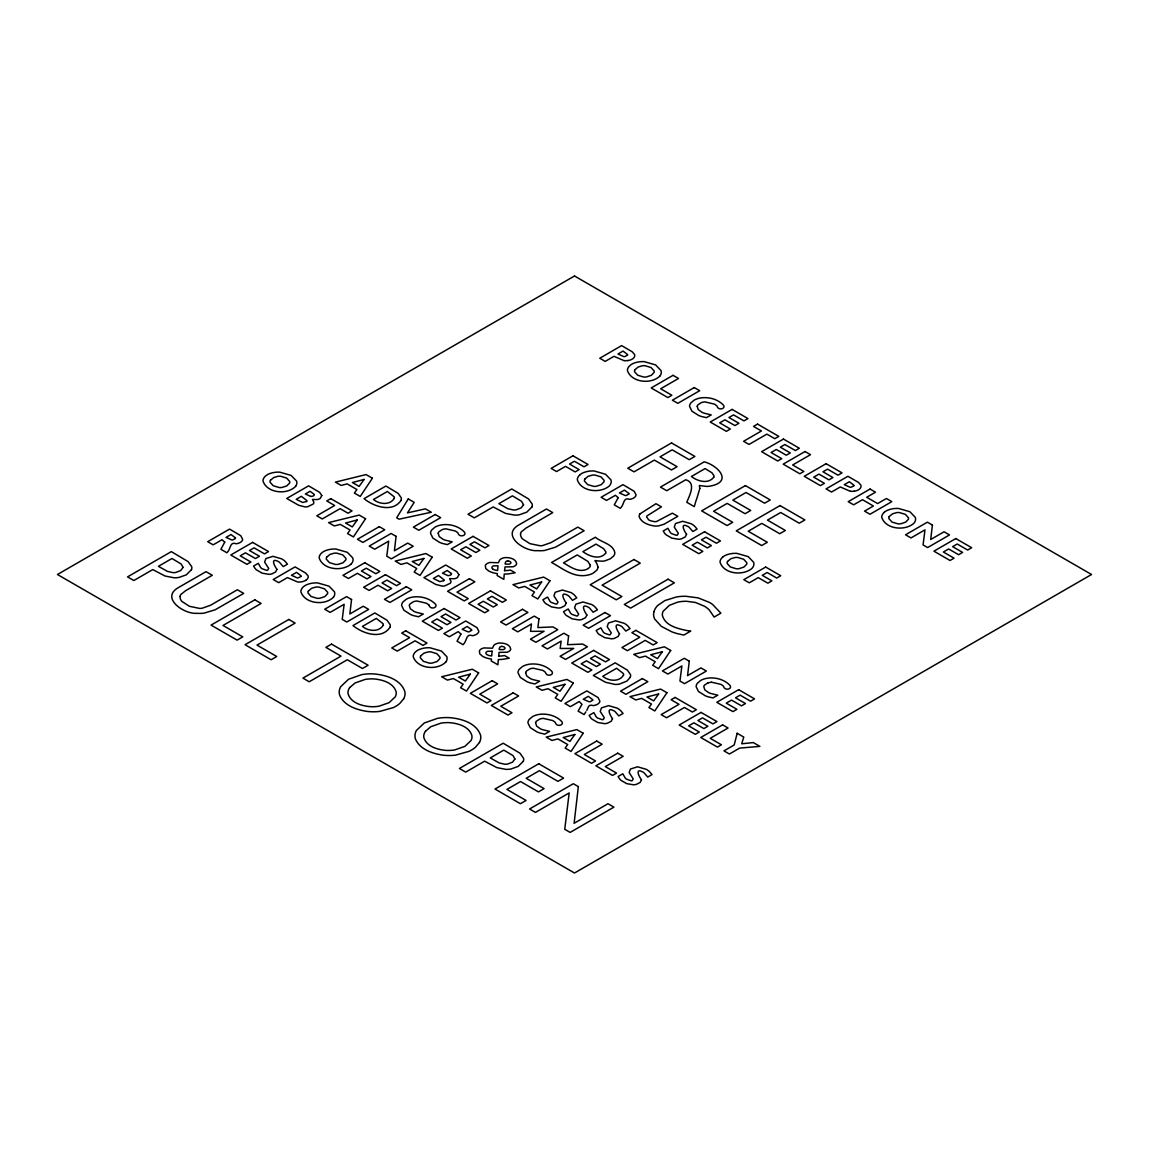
<?xml version="1.0" encoding="UTF-8"?>
<svg xmlns="http://www.w3.org/2000/svg" width="1149" height="1149" viewBox="0 0 1149 1149"><rect width="100%" height="100%" fill="white"/><g stroke="black" fill="none" stroke-linecap="round" stroke-linejoin="round"><path stroke-width="1.5" d="M498.637 656.093L499.083 652.388L506.953 652.244A6.578 3.792 0 0 0 508.835 651.454A7.095 4.093 0 0 0 509.739 650.794A6.578 3.792 0 0 0 510.716 649.185C510.17 644.058 503.147 642.679 498.838 643.11A7.21 4.165 0 0 0 496.612 643.641L494.975 644.445A8.014 4.625 0 0 0 493.754 645.494L492.461 648.194L484.016 647.935A7.224 4.179 0 0 0 482.35 648.438A7.971 4.596 0 0 0 480.785 649.3A7.325 4.223 0 0 0 479.363 651.009L479.822 653.925L482.523 656.251A17.594 10.154 0 0 0 489.46 658.75L491.399 659.052L491.269 660.977L497.905 664.811L498.321 659.497A19.59 11.318 0 0 0 502.099 659.397L509.251 658.248L504.569 655.548A21.041 12.151 0 0 1 498.637 656.108M504.555 570.636L505.014 566.931L512.871 566.787A6.664 3.849 0 0 0 514.68 566.04A7.095 4.093 0 0 0 515.657 565.337A6.578 3.792 0 0 0 516.648 563.742C516.088 558.601 509.064 557.222 504.756 557.653A7.21 4.165 0 0 0 502.53 558.184L500.892 558.989A8 4.61 0 0 0 499.671 560.037L498.379 562.737L489.934 562.479A7.239 4.179 0 0 0 488.268 562.996A7.986 4.61 0 0 0 486.716 563.843A7.325 4.223 0 0 0 485.295 565.552L485.74 568.468L488.44 570.794A17.695 10.226 0 0 0 496.009 573.408L497.316 573.595L497.187 575.52L503.822 579.355L504.239 574.04A19.504 11.26 0 0 0 508.016 573.94L515.169 572.791L510.486 570.091A21.012 12.136 0 0 1 504.555 570.651M586.794 710.369C588.877 706.362 588.173 704.366 593.358 705.558A7.138 4.122 0 0 0 595.512 705.127L596.503 704.754A8.933 5.156 0 0 0 598.011 703.92A8.474 4.898 0 0 0 599.893 701.192L598.026 697.529L586.794 690.894L564.935 703.504L570.392 706.649L579.268 701.536L581.983 704.38L578.105 711.116L584.109 714.577L585.832 711.849M707.913 682.908L704.624 685.019A8.646 4.984 0 0 0 703.791 686.585L704.811 689.903L708.531 692.574A15.985 9.235 0 0 0 710.757 693.479L717.78 695.174L712.998 697.931L708.416 696.883A21.601 12.467 0 0 1 705.227 695.748L698.448 691.425L696.15 686.729A14.88 8.589 0 0 1 697.342 683.296L700.66 680.452A15.009 8.661 0 0 1 708.746 678.039C716.057 677.379 723.87 679.533 729.256 684.646C733.967 688.567 724.775 691.741 723.497 686.269A17.637 10.183 0 0 0 720.926 684.373L711.446 682.176M627.727 360.599L629.379 360.269A9.522 5.501 0 0 0 632.122 359.163L632.668 358.833A8.977 5.185 0 0 0 634.593 354.567L632.223 351.795L621.623 345.619L599.764 358.244L605.207 361.389L613.983 356.319L624.079 360.671M854.052 491.269L854.885 491.126A9.479 5.472 0 0 0 858.447 489.833L858.978 489.488A8.977 5.185 0 0 0 860.903 485.223L858.533 482.451L847.919 476.289L826.074 488.899L831.517 492.045L840.307 486.975L850.404 491.327M507.801 560.942L509.51 561.287A3.935 2.269 0 0 1 510.185 561.646L510.831 562.349A2.456 1.422 0 0 1 510.501 563.484L509.739 563.929A3.002 1.738 0 0 1 508.792 564.202L505.23 564.073A11.016 6.363 0 0 1 505.287 562.809L506.005 561.516A2.097 1.206 0 0 1 507.772 560.942M501.883 646.399L503.592 646.743A3.95 2.284 0 0 1 504.267 647.102L504.914 647.806A2.456 1.422 0 0 1 504.583 648.941L503.822 649.386A3.002 1.724 0 0 1 502.874 649.659L499.312 649.515A10.93 6.305 0 0 1 499.37 648.266L500.088 646.973A2.111 1.221 0 0 1 501.854 646.399M310.776 496.44L305.375 494.013L310.058 491.298L314.295 494.415A3.102 1.781 0 0 1 310.962 496.382M493.223 569.373L494.171 569.775A10.212 5.889 0 0 0 497.603 570.493L498.02 565.782L493.725 565.839A3.074 1.781 0 0 0 492.835 566.198A3.777 2.183 0 0 0 493.093 569.229L493.022 569.272M428.994 605.106C430.458 610.866 439.765 606.931 434.379 603.124C428.965 598.299 421.396 596.23 414.243 596.877A15.009 8.661 0 0 0 406.157 599.29L402.825 602.133A14.88 8.589 0 0 0 401.647 605.566L403.945 610.263L410.724 614.586A21.601 12.467 0 0 0 413.913 615.72L418.495 616.769L423.263 614.011L416.24 612.316A15.957 9.221 0 0 1 414.028 611.412L410.308 608.74L409.288 605.422A8.646 4.984 0 0 1 410.121 603.857L413.41 601.746A8.488 4.898 0 0 1 416.943 601.013L426.408 603.211A17.608 10.169 0 0 1 428.979 605.106M451.413 573.581L447.191 570.478L442.509 573.179L447.909 575.606A3.232 1.867 0 0 0 450.509 575.06A3.102 1.781 0 0 0 451.442 573.581M707.698 683.037A8.646 4.984 0 0 1 711.303 682.291M854.224 491.212A8.977 5.185 0 0 1 850.504 491.269M627.914 360.527A8.977 5.185 0 0 1 624.194 360.599M618.162 497.704L614.284 504.871L620.273 508.332C624.611 504.569 622.902 496.885 629.523 499.327A7.138 4.122 0 0 0 631.691 498.881L632.682 498.522A8.962 5.171 0 0 0 633.602 498.048A8.46 4.883 0 0 0 636.058 494.946L634.205 491.298L622.973 484.663L601.114 497.273L606.557 500.418L615.433 495.291L618.162 497.704M224.744 542.127L220.881 549.308L226.87 552.755C231.193 548.992 229.498 541.308 236.12 543.75A7.124 4.122 0 0 0 238.274 543.319L239.265 542.946A8.905 5.142 0 0 0 240.787 542.113A8.46 4.883 0 0 0 242.654 539.369L240.787 535.721L229.556 529.086L207.71 541.696L213.154 544.841L222.03 539.714L224.744 542.127M460.921 634.047L457.043 641.214L463.033 644.675C467.37 640.912 465.675 633.228 472.282 635.67A7.138 4.122 0 0 0 474.451 635.225L475.442 634.866A8.905 5.142 0 0 0 476.95 634.018A8.474 4.898 0 0 0 478.831 631.289L476.964 627.641L465.733 620.991L443.873 633.616L449.331 636.761L458.207 631.634L460.921 634.047M321.792 495.564L320.269 498.364A6.219 3.591 0 0 1 316.966 499.585L312.499 499.442L313.878 502.314A7.497 4.323 0 0 1 313.088 504.124L307.645 506.723A7.813 4.51 0 0 1 304.988 506.91L298.582 505.23L286.762 498.465L308.607 485.84L319.724 492.418L321.792 495.564M458.925 574.744L457.403 577.545A6.205 3.576 0 0 1 454.099 578.751L449.618 578.608L451.011 581.48A7.483 4.323 0 0 1 450.207 583.304L444.764 585.904A7.813 4.51 0 0 1 442.106 586.076L435.701 584.41L423.895 577.631L445.74 565.021L456.857 571.584L458.925 574.744M699.842 488.411L696.768 498.695A109.442 63.181 0 0 0 695.777 501.438L694.283 506.623L686.772 502.285C689.242 495.966 696.696 482.867 685.752 479.765L666.75 490.724L660.46 487.09L704.236 461.826C717.924 465.474 732.775 481.345 711.174 485.912A14.52 8.388 0 0 1 706.592 486.415L699.353 485.539L699.842 488.411M180.106 596.489L180.178 597.983A17.192 9.924 0 0 0 181.901 601.444L189.427 606.299L199.596 608.41A10.987 6.348 0 0 0 202.052 608.252L210.396 605.322L237.398 589.767L243.689 593.401L215.078 609.832L204.062 613.135A20.337 11.749 0 0 1 196.982 613.293C184.099 614.571 159.74 597.681 178.799 587.354L206.016 571.656L212.306 575.276L185.563 590.73L180.795 594.536A10.14 5.846 0 0 0 180.249 595.685L180.106 596.489M520.554 533.84L520.626 535.333A17.249 9.953 0 0 0 522.35 538.795L529.876 543.635L540.059 545.746A10.987 6.348 0 0 0 542.5 545.588L550.845 542.673L577.846 527.104L584.137 530.737L555.527 547.168L544.525 550.486A20.337 11.734 0 0 1 537.445 550.63C524.547 551.908 500.188 535.032 519.262 524.705L546.479 508.993L552.755 512.626L526.012 528.08L521.258 531.886A10.154 5.86 0 0 0 520.698 533.035L520.554 533.84M590.313 565.222L590.284 565.796A7.942 4.582 0 0 1 589.48 567.419L588.403 568.367A10.714 6.176 0 0 1 586.378 569.473C578.249 572.762 570.091 566.744 563.513 562.852L577.243 554.924L587.886 561.401L590.313 565.222M492.102 651.239L491.686 655.964A10.197 5.889 0 0 1 488.239 655.232L487.104 654.715A3.95 2.284 0 0 1 486.013 652.546A3.418 1.982 0 0 1 486.903 651.641A3.088 1.781 0 0 1 487.794 651.296L492.102 651.239M578.349 786.605L574.112 823.287L607.993 803.726L613.896 807.144L570.134 832.407L564.748 829.291L569.172 792.939L535.477 812.4L529.574 808.997L573.337 783.719L578.349 786.605M351.551 599.505L349.856 613.954L363.213 606.241L368.657 609.387L346.811 622.011L342.23 619.354L344.14 604.302L330.151 612.388L324.693 609.243L346.553 596.618L351.551 599.505M396.089 536.353L394.394 550.802L407.751 543.089L413.195 546.235L391.349 558.845L386.768 556.202L388.692 541.15L374.689 549.222L369.246 546.077L391.091 533.466L396.089 536.353M689.271 661.178L687.562 675.626L700.933 667.914L706.376 671.059L684.517 683.669L679.949 681.027L681.874 665.975L667.856 674.061L662.413 670.915L684.273 658.291L689.271 661.178M932.399 525.05L930.704 539.499L944.061 531.786L949.505 534.931L927.645 547.556L923.064 544.913L924.988 529.847L910.985 537.933L905.541 534.788L927.401 522.163L932.399 525.05M538.967 618.837L537.876 627.569L552.999 626.937L557.739 629.681L535.894 642.291L530.436 639.146L544.095 631.275L530.508 631.347L531.47 623.979L517.811 631.864L512.368 628.718L534.228 616.108L538.967 618.837M568.626 635.957L567.534 644.704L582.658 644.072L587.398 646.801L565.552 659.425L560.109 656.28L573.753 648.395L560.166 648.467L561.129 641.113L547.484 648.984L542.026 645.839L563.886 633.228L568.626 635.957M438.2 533.237L439.22 536.554L442.939 539.226A15.971 9.221 0 0 0 445.151 540.131L452.189 541.84L447.406 544.597L442.825 543.549A21.601 12.467 0 0 1 439.636 542.414L432.857 538.077L430.559 533.38A14.865 8.589 0 0 1 431.737 529.948L435.069 527.118A15.009 8.661 0 0 1 443.155 524.705C450.465 524.045 458.264 526.199 463.665 531.298C468.375 535.233 459.169 538.393 457.905 532.935A17.652 10.197 0 0 0 455.32 531.025L445.855 528.827A8.488 4.898 0 0 0 442.322 529.574L439.033 531.671A8.632 4.984 0 0 0 438.2 533.237M525.668 672.61L526.687 675.928L530.393 678.599A15.985 9.235 0 0 0 532.619 679.504L539.657 681.213L534.874 683.971L530.292 682.908A21.616 12.481 0 0 1 527.104 681.788L520.325 677.45L518.027 672.754A14.88 8.589 0 0 1 519.204 669.321L522.536 666.477A14.994 8.661 0 0 1 530.623 664.065C537.933 663.418 545.732 665.573 551.132 670.671C555.843 674.607 546.651 677.766 545.373 672.309A17.637 10.183 0 0 0 542.802 670.398L533.323 668.215A8.488 4.898 0 0 0 529.79 668.948L526.501 671.045A8.646 4.984 0 0 0 525.668 672.61M535.592 722.778L536.626 726.096L540.332 728.768A15.985 9.235 0 0 0 542.558 729.672L549.581 731.382L544.798 734.139L540.217 733.076A21.544 12.438 0 0 1 537.043 731.956L530.249 727.619L527.951 722.922A14.88 8.589 0 0 1 529.143 719.489L532.461 716.646A15.009 8.661 0 0 1 540.547 714.233C547.858 713.586 555.671 715.741 561.057 720.84C565.768 724.775 556.576 727.935 555.297 722.477A17.709 10.226 0 0 0 552.726 720.567L543.247 718.384A8.488 4.898 0 0 0 539.714 719.116L536.425 721.213A8.632 4.984 0 0 0 535.592 722.778M697.228 406.301L698.247 409.618L701.967 412.29A15.985 9.235 0 0 0 704.193 413.195L711.217 414.89L706.448 417.647L701.852 416.599A21.544 12.438 0 0 1 698.678 415.464L691.885 411.141L689.587 406.444A14.88 8.589 0 0 1 690.764 403.012L694.097 400.168A15.023 8.675 0 0 1 702.183 397.755C709.493 397.094 717.306 399.249 722.692 404.362C727.403 408.283 718.211 411.457 716.933 405.985A17.608 10.169 0 0 0 714.362 404.089L704.883 401.891A8.488 4.898 0 0 0 701.35 402.624L698.061 404.735A8.646 4.984 0 0 0 697.228 406.301M276.938 569.358L275.573 572.015L271.839 573.897A8.072 4.653 0 0 1 269.053 574.342L262.173 573.179L256.514 569.904A17.838 10.298 0 0 1 255.121 568.496L253.556 566.069L258.281 563.34L260.679 567.592A12.926 7.469 0 0 0 262.087 568.755L266.783 570.378A2.269 1.307 0 0 0 267.645 570.206L268.708 568.453L264.629 562.134L265.907 558.558L273.031 556.331L281.764 558.888A22.635 13.07 0 0 1 285.282 561.516L287.465 564.145L283.214 566.601L279.552 562.364A13.472 7.77 0 0 0 278.245 561.473C270.46 557.394 274.108 565.581 276.938 569.358M641.472 779.826L640.108 782.469L636.374 784.365A8.072 4.653 0 0 1 633.573 784.796L626.693 783.647L621.049 780.358A17.867 10.312 0 0 1 619.656 778.95L618.09 776.523L622.801 773.794L625.214 778.045A12.898 7.454 0 0 0 626.607 779.209L631.318 780.832A2.269 1.307 0 0 0 632.165 780.659L633.243 778.921L629.164 772.602L630.442 769.026L637.566 766.8L646.298 769.342A22.635 13.07 0 0 1 649.817 771.97L652 774.598L647.734 777.069L644.086 772.817A13.472 7.77 0 0 0 642.765 771.941C634.98 767.848 638.643 776.035 641.472 779.826M686.571 534.299L685.206 536.956L681.472 538.838A8.072 4.653 0 0 1 678.686 539.283L671.806 538.12L666.147 534.845A17.838 10.298 0 0 1 664.754 533.438L663.188 531.01L667.899 528.281L670.312 532.533A12.898 7.454 0 0 0 671.705 533.696L676.416 535.319A2.269 1.307 0 0 0 677.264 535.147L678.341 533.395L674.262 527.075L675.54 523.513L682.664 521.273L691.396 523.829A22.592 13.041 0 0 1 694.915 526.457L697.098 529.086L692.847 531.542L689.185 527.305A13.472 7.77 0 0 0 687.878 526.414C680.093 522.335 683.741 530.522 686.571 534.299M566.242 603.067L564.863 605.724L561.129 607.62A8.072 4.653 0 0 1 558.342 608.051L551.463 606.902L545.818 603.613A17.795 10.269 0 0 1 544.411 602.205L542.859 599.778L547.57 597.063L549.969 601.3A12.898 7.44 0 0 0 551.376 602.464L556.087 604.101A2.255 1.307 0 0 0 556.935 603.914L558.012 602.177L553.919 595.857L555.197 592.281L562.321 590.04L571.053 592.597A22.65 13.084 0 0 1 574.572 595.225L576.769 597.853L572.504 600.309L568.856 596.072A13.501 7.784 0 0 0 567.534 595.182C559.75 591.103 563.412 599.29 566.242 603.067M586.895 615.002L585.516 617.645L581.782 619.541A8.072 4.653 0 0 1 578.995 619.972L572.116 618.823L566.457 615.548A17.795 10.269 0 0 1 565.064 614.126L563.513 611.699L568.224 608.984L570.622 613.221A12.898 7.454 0 0 0 572.03 614.399L576.726 616.022A2.255 1.307 0 0 0 577.588 615.835L578.665 614.097L574.572 607.778L575.864 604.202L582.974 601.975L591.706 604.532A22.693 13.099 0 0 1 595.239 607.146L597.423 609.774L593.157 612.245L589.509 607.993A13.443 7.756 0 0 0 588.187 607.117C580.403 603.024 584.051 611.211 586.895 615.002M619.498 633.831L618.133 636.474L614.399 638.37A8.072 4.653 0 0 1 611.613 638.801L604.733 637.652L599.074 634.377A17.795 10.269 0 0 1 597.681 632.955L596.13 630.528L600.841 627.814L603.239 632.065A12.926 7.469 0 0 0 604.647 633.228L609.343 634.851A2.269 1.307 0 0 0 610.205 634.665L611.268 632.927L607.189 626.607L608.467 623.031L615.591 620.805L624.324 623.361A22.693 13.099 0 0 1 627.842 625.975L630.04 628.604L625.774 631.074L622.112 626.823A13.443 7.756 0 0 0 620.805 625.946C613.02 621.853 616.668 630.04 619.498 633.831M612.518 718.671L611.153 721.328L607.419 723.209A8.072 4.653 0 0 1 604.633 723.655L597.753 722.491L592.108 719.217A17.809 10.284 0 0 1 590.701 717.809L589.15 715.382L593.861 712.653L596.259 716.904A12.883 7.44 0 0 0 597.667 718.068L602.363 719.691A2.255 1.307 0 0 0 603.225 719.518L604.302 717.766L600.209 711.446L601.487 707.87L608.611 705.644L617.343 708.201A22.65 13.07 0 0 1 620.862 710.829L623.045 713.457L618.794 715.913L615.132 711.662A13.501 7.784 0 0 0 613.825 710.786C606.04 706.707 609.702 714.893 612.518 718.671M597.954 567.146L597.825 567.951A14.607 8.431 0 0 1 596.676 570.292L593.286 573.078A15.224 8.79 0 0 1 583.735 575.635C571.613 576.353 561.588 567.85 551.577 562.479L595.354 537.215C601.042 542.328 612.877 543.75 614.816 552.511A14.535 8.388 0 0 1 613.667 555.972L610.363 558.773L604.977 560.841A11.49 6.635 0 0 1 602.033 561.2C590.385 560.655 596.216 558.601 597.954 567.146M653.968 611.713L653.652 613.451A30.42 17.565 0 0 0 654.614 618.923L661.321 626.349L671.677 631.763A42.57 24.574 0 0 0 677.766 633.731L683.856 635.067L690.721 631.103A48.114 27.777 0 0 1 686.255 630.428C677.163 628.46 664.725 625.487 662.327 615.074A21.343 12.323 0 0 1 663.203 611.211L669.422 605.322L677.422 602.22A22.52 13.012 0 0 1 686.37 601.272L695.404 602.449L704.552 606.284A35.547 20.524 0 0 1 709.278 609.961L714.147 617.056L720.883 613.164L712.653 604.518A39.454 22.779 0 0 0 709.464 602.435L698.104 597.868L685.694 596.259A30.635 17.68 0 0 0 676.388 596.992L664.926 600.554L657.702 605.48A32.086 18.528 0 0 0 654.557 610.033L653.968 611.713M183.064 567.391L180.695 570.565L175.74 572.475A8.201 4.74 0 0 1 172.953 572.633L167.337 571.34L158.418 566.328L171.948 558.5L181.14 563.987L183.064 567.391M514.924 758.986L512.54 762.16L507.599 764.071A8.201 4.74 0 0 1 504.799 764.229L499.183 762.936L490.278 757.923L503.808 750.11L513 755.582L514.924 758.986M523.527 504.727L521.143 507.901L516.188 509.811A8.201 4.725 0 0 1 513.402 509.984L507.786 508.691L498.867 503.664L512.411 495.851L521.603 501.337L523.527 504.727M737.184 733.277L734.182 744.983L723.956 750.871L729.4 754.017L739.626 748.114L759.877 746.376L753.313 742.584L741.679 743.791L743.776 737.098L737.184 733.277M394.208 498.393C389.999 505.546 379.141 504.325 373.497 499.485L387.342 491.485L394.179 496.813A7.842 4.524 0 0 1 394.208 498.393M383.148 625.315C378.926 632.467 368.068 631.246 362.438 626.406L376.283 618.406L383.105 623.735A7.856 4.539 0 0 1 383.148 625.315M623.476 675.195C619.254 682.348 608.396 681.127 602.765 676.273L616.611 668.287L623.433 673.616A7.842 4.524 0 0 1 623.476 675.195M584.827 479.076L584.597 479.593A8.287 4.783 0 0 0 584.511 481.129L587.642 484.562L593.573 486.357A8.287 4.783 0 0 0 596.23 486.3L601.186 484.691L603.972 481.833A8.302 4.797 0 0 0 604.072 480.296L600.97 476.864L594.995 475.068A8.287 4.783 0 0 0 592.338 475.126L588.144 476.318L584.827 479.076M727.532 561.473L727.317 561.976A8.287 4.783 0 0 0 727.216 563.513L730.347 566.96L736.279 568.755A8.287 4.783 0 0 0 738.936 568.698L743.906 567.089L746.678 564.231A8.302 4.797 0 0 0 746.778 562.694L743.676 559.261L737.715 557.452A8.287 4.783 0 0 0 735.044 557.509L730.85 558.716L727.532 561.473M889.211 516.576L888.996 517.079A8.302 4.797 0 0 0 888.895 518.616L892.026 522.063L897.972 523.858A8.302 4.797 0 0 0 900.629 523.8L905.584 522.192L908.371 519.334A8.302 4.797 0 0 0 908.457 517.797L905.369 514.364L899.394 512.555A8.302 4.797 0 0 0 896.737 512.612L892.529 513.804L889.211 516.576M270.46 480.268L270.245 480.785A8.287 4.783 0 0 0 270.144 482.321L273.275 485.754L279.207 487.549A8.287 4.783 0 0 0 281.878 487.492L286.833 485.883L289.62 483.025A8.287 4.783 0 0 0 289.706 481.488L286.604 478.07L280.643 476.261A8.287 4.783 0 0 0 277.986 476.304L273.792 477.51L270.46 480.268M308.377 591.031L308.147 591.534A8.287 4.783 0 0 0 308.047 593.071L311.178 596.518L317.124 598.313A8.302 4.797 0 0 0 319.781 598.256L324.75 596.647L327.522 593.789A8.287 4.783 0 0 0 327.623 592.252L324.506 588.819L318.546 587.01A8.287 4.783 0 0 0 315.889 587.067L311.695 588.259L308.377 591.031M326.661 557.164L326.445 557.667A8.287 4.783 0 0 0 326.345 559.204L329.476 562.651L335.407 564.432A8.302 4.797 0 0 0 338.079 564.374L343.034 562.78L345.82 559.908A8.302 4.797 0 0 0 345.906 558.371L342.819 554.953L336.844 553.143A8.287 4.783 0 0 0 334.187 553.2L329.993 554.393L326.661 557.164M420.706 655.892L420.491 656.395A8.287 4.783 0 0 0 420.39 657.932L423.521 661.379L429.453 663.16A8.302 4.797 0 0 0 432.11 663.102L437.08 661.508L439.852 658.636A8.287 4.783 0 0 0 439.952 657.099L436.85 653.68L430.889 651.871A8.287 4.783 0 0 0 428.218 651.928L424.024 653.12L420.706 655.892M634.909 369.748L634.679 370.251A8.287 4.783 0 0 0 634.578 371.788L637.709 375.235L643.655 377.03A8.302 4.797 0 0 0 646.312 376.973L651.268 375.364L654.054 372.506A8.302 4.797 0 0 0 654.154 370.969L651.052 367.536L645.077 365.727A8.287 4.783 0 0 0 642.42 365.784L638.226 366.991L634.909 369.748M401.044 500.389C392.556 513.143 373.612 506.551 364.046 498.652L385.892 486.027L398.128 493.352L401.245 497.804A13.845 7.986 0 0 1 401.044 500.389M389.985 627.311C381.497 640.065 362.553 633.472 352.987 625.573L374.833 612.948L387.055 620.273L390.186 624.726A13.845 7.986 0 0 1 389.985 627.311M630.313 677.192L626.995 681.041L619.44 684.086A12.854 7.425 0 0 1 615.06 684.431L605.609 682.305L593.315 675.454L615.16 662.829L627.397 670.154L630.514 674.607A13.831 7.986 0 0 1 630.313 677.192M191.466 569.66L186.339 574.816L179.072 577.416A14.822 8.56 0 0 1 174.059 577.775L164.982 576.008L152.774 569.588L133.83 580.518L127.553 576.884L171.316 551.621L188.077 561.588L191.739 566.73A15.181 8.761 0 0 1 191.466 569.66M531.93 507.011L526.788 512.152L519.52 514.752A14.822 8.56 0 0 1 514.508 515.111L505.445 513.359L493.223 506.924L474.293 517.854L468.002 514.235L511.779 488.957L528.54 498.939L532.202 504.081A15.181 8.761 0 0 1 531.93 507.011M523.326 761.256L518.199 766.412L510.932 769.011A14.822 8.56 0 0 1 505.905 769.37L496.842 767.604L484.634 761.184L465.69 772.114L459.399 768.48L503.176 743.216L519.937 753.184L523.599 758.326A15.181 8.761 0 0 1 523.326 761.256M639.979 513.876L639.548 514.637A11.03 6.363 0 0 0 639.232 516.935C641.587 522.824 648.797 525.208 654.628 526.012A10.772 6.219 0 0 0 658.636 525.883L664.065 524.203L677.824 516.332L672.38 513.172L656.51 521.531A6.205 3.576 0 0 1 654.341 521.646L650.377 520.712A10.987 6.348 0 0 1 648.682 519.793L646.7 517.122A6.262 3.619 0 0 1 646.916 515.944L661.422 506.853L655.964 503.707L639.979 513.876M628.805 493.998L626.392 495.449A2.916 1.68 0 0 1 625.3 495.535L619.44 492.978L624.41 490.106L628.876 493.409A2.743 1.58 0 0 1 628.805 493.998M235.387 538.421L232.974 539.872A2.901 1.68 0 0 1 231.883 539.958L226.037 537.402L231.006 534.529L235.459 537.833A2.743 1.58 0 0 1 235.387 538.421M471.564 630.341L469.137 631.792A2.901 1.68 0 0 1 468.06 631.878L462.214 629.322L467.183 626.449L471.636 629.738A2.729 1.58 0 0 1 471.564 630.341M592.625 700.229L590.213 701.694A2.901 1.68 0 0 1 589.121 701.766L583.275 699.224L588.245 696.351L592.697 699.64A2.729 1.58 0 0 1 592.625 700.229M713.716 477.295C708.201 484.418 697.443 481.23 691.396 476.505L705.127 468.577L711.963 472.813L713.96 475.715A7.325 4.237 0 0 1 713.716 477.295M408.254 498.939L396.678 517.826L399.062 519.19L431.292 512.239L425.432 508.849L407.478 512.885L414.186 502.357L408.254 498.939M349.713 687.547L348.937 688.797A22.434 12.955 0 0 0 348.118 693.953C350.962 702.901 361.72 705.888 370.107 706.649A22.405 12.941 0 0 0 379.055 706.19L389.138 702.642L395.299 696.811A22.276 12.869 0 0 0 396.103 691.641C393.217 682.736 382.502 679.72 374.114 678.944A22.305 12.883 0 0 0 365.181 679.418L355.07 682.966L349.713 687.547M425.46 731.281L424.685 732.531A22.42 12.941 0 0 0 423.866 737.687C426.71 746.635 437.467 749.622 445.855 750.383A22.391 12.926 0 0 0 454.803 749.909L464.885 746.376L471.047 740.531A22.276 12.854 0 0 0 471.851 735.374C468.964 726.47 458.25 723.439 449.862 722.678A22.305 12.869 0 0 0 440.929 723.152L430.818 726.699L425.46 731.281M403.687 698.793L399.665 703.576A33.608 19.404 0 0 1 393.331 707.597L379.744 711.418A30.434 17.565 0 0 1 367.479 711.461C356.966 709.938 344.47 705.946 339.774 695.49A30.779 17.766 0 0 1 340.65 686.743L348.578 679.231L361.763 674.621A30.678 17.709 0 0 1 373.87 673.917C385.691 674.937 400.915 679.231 404.908 691.813A30.204 17.436 0 0 1 403.687 698.793M479.435 742.513L475.413 747.295A33.623 19.404 0 0 1 469.065 751.331L455.492 755.152A30.42 17.565 0 0 1 443.227 755.195C432.713 753.672 420.218 749.679 415.521 739.224A30.793 17.781 0 0 1 416.398 730.477L424.326 722.965L437.51 718.34A30.678 17.709 0 0 1 449.618 717.651C461.438 718.671 476.663 722.965 480.655 735.547A30.204 17.436 0 0 1 479.435 742.513M365.554 518.73L353.418 536.942L347.544 533.553L350.086 530.019L340.305 524.375L334.345 525.94L328.571 522.608L359.235 515.082L365.554 518.73M432.196 557.193L420.046 575.419L414.186 572.03L416.728 568.496L406.947 562.852L400.987 564.418L395.227 561.085L425.877 553.545L432.196 557.193M478.63 672.883L466.494 691.095L460.634 687.72L463.162 684.186L453.381 678.542L447.421 680.093L441.647 676.761L472.311 669.235L478.63 672.883M549.954 580.748L537.804 598.974L531.944 595.584L534.472 592.051L524.705 586.407L518.745 587.958L512.971 584.626L543.649 577.1L549.954 580.748M583.175 733.249L571.039 751.46L565.164 748.071L567.707 744.538L557.926 738.893L551.965 740.459L546.206 737.127L576.87 729.601L583.175 733.249M670.7 650.449L658.549 668.675L652.689 665.3L655.217 661.752L645.451 656.122L639.49 657.673L633.717 654.341L664.381 646.815L670.7 650.449M666.937 692.732L654.801 710.944L648.941 707.569L651.469 704.035L641.702 698.391L635.742 699.942L629.968 696.61L660.632 689.084L666.937 692.732M372.391 478.228L360.24 496.454L354.38 493.065L356.908 489.531L347.142 483.887L341.167 485.438L335.407 482.12L366.071 474.58L372.391 478.228M573.265 683.066L561.114 701.292L555.24 697.903L557.782 694.384L548.001 688.725L542.041 690.29L536.267 686.958L566.945 679.432L573.265 683.066M605.566 553.358C599.548 560.295 589.064 556.202 582.888 551.664L595.986 544.095L603.627 548.662L605.925 551.951A6.937 4.007 0 0 1 605.566 553.358M541.653 581.983L536.684 588.92L529.962 585.042L541.653 581.983M364.089 479.463L359.12 486.4L352.384 482.523L364.089 479.463M357.253 519.966L352.283 526.903L345.562 523.01L357.253 519.966M423.895 558.443L418.925 565.365L412.204 561.488L423.895 558.443M470.329 674.118L465.359 681.055L458.638 677.178L470.329 674.118M564.963 684.316L559.98 691.253L553.258 687.361L564.963 684.316M574.873 734.484L569.918 741.421L563.182 737.529L574.873 734.484M662.399 651.698L657.429 658.636L650.693 654.743L662.399 651.698M658.65 693.967L653.68 700.904L646.944 697.012L658.65 693.967M300.894 576.439L298.323 577.846A2.614 1.508 0 0 1 297.275 577.89L291.458 575.29L296.528 572.36L301.038 575.807A2.442 1.408 0 0 1 300.894 576.439M853.736 485.826L851.165 487.219A2.614 1.508 0 0 1 850.131 487.277L844.314 484.663L849.37 481.747L853.894 485.194A2.442 1.408 0 0 1 853.736 485.826M627.426 355.17L624.855 356.563A2.614 1.508 0 0 1 623.806 356.607L617.99 354.007L623.06 351.077L627.584 354.538A2.442 1.408 0 0 1 627.426 355.17M295.623 486.372C287.135 495.176 266.985 493.251 262.977 481A15.512 8.962 0 0 1 265.534 476.002L266.424 475.313A14.406 8.316 0 0 1 269.613 473.632L272.198 472.842A15.885 9.163 0 0 1 279.781 472.167L291.157 475.442L296.571 481.058A15.957 9.206 0 0 1 295.623 486.372M333.526 597.135C325.038 605.925 304.887 604.015 300.88 591.764A15.512 8.962 0 0 1 303.437 586.751L304.327 586.062A14.391 8.316 0 0 1 307.515 584.396L310.101 583.591A15.885 9.178 0 0 1 317.698 582.931L329.059 586.191L334.474 591.821A15.942 9.206 0 0 1 333.526 597.135M660.057 375.852C651.569 384.642 631.419 382.732 627.411 370.481A15.583 8.991 0 0 1 629.221 366.215L630.858 364.793A14.406 8.316 0 0 1 634.047 363.113L636.632 362.308A15.885 9.178 0 0 1 644.23 361.648L655.605 364.908L661.005 370.538A15.957 9.221 0 0 1 660.057 375.852M445.855 661.996C437.381 670.786 417.231 668.876 413.223 656.625A15.583 8.991 0 0 1 415.019 652.359L416.67 650.923A14.391 8.302 0 0 1 419.859 649.257L422.444 648.453A15.885 9.178 0 0 1 430.028 647.777L441.403 651.052L446.817 656.668A15.942 9.206 0 0 1 445.869 661.996M579.886 474.81L579.125 475.542A15.569 8.991 0 0 0 577.329 479.808C581.25 491.873 600.41 493.653 609.329 485.955A15.899 9.178 0 0 0 610.923 479.865L605.523 474.25L594.148 470.975A15.899 9.178 0 0 0 586.55 471.65L583.965 472.44A14.391 8.302 0 0 0 580.776 474.12L579.886 474.81M722.606 557.193L721.845 557.94A15.569 8.991 0 0 0 720.05 562.206C723.971 574.27 743.13 576.037 752.049 568.338A15.914 9.192 0 0 0 753.629 562.263L748.229 556.633L736.854 553.373A15.885 9.178 0 0 0 729.256 554.033L726.671 554.838A14.406 8.316 0 0 0 723.482 556.504L722.606 557.193M884.285 512.296L883.524 513.043A15.583 8.991 0 0 0 881.728 517.309C885.635 529.373 904.809 531.14 913.728 523.441A15.914 9.192 0 0 0 915.308 517.366L909.907 511.736L898.532 508.461A15.885 9.178 0 0 0 890.949 509.136L888.364 509.941A14.406 8.316 0 0 0 885.175 511.607L884.285 512.296M351.177 564.03C342.258 571.728 323.099 569.947 319.163 557.883A15.512 8.948 0 0 1 321.734 552.884L322.625 552.195A14.406 8.316 0 0 1 325.813 550.515L328.399 549.725A15.871 9.163 0 0 1 335.982 549.05L347.357 552.324L352.772 557.94A15.899 9.178 0 0 1 351.192 564.03M306.553 501.51L302.675 502.472L296.212 499.298L301.368 496.325L306.984 500.691A2.944 1.695 0 0 1 306.553 501.51M443.672 580.676L439.808 581.638L433.345 578.464L438.501 575.491L444.117 579.872A2.944 1.695 0 0 1 443.672 580.676M306.137 580.116L305.591 580.446A9.465 5.458 0 0 1 302.043 581.739L301.196 581.882A8.804 5.084 0 0 1 297.548 581.954L287.451 577.602L278.676 582.672L273.218 579.527L295.078 566.902L305.691 573.078L308.047 575.85A8.977 5.185 0 0 1 306.122 580.101M574.5 275.99L57.45 574.5L574.5 873.01L1091.55 574.5L574.5 275.99M252.622 542.385L230.762 555.01L246.891 564.317L250.899 562.005L240.227 555.843L245.469 552.813L255.437 558.558L259.444 556.245L249.477 550.5L254.073 547.843L264.514 553.875L268.507 551.563L252.622 542.385M330.74 498.623L326.733 500.935L334.646 505.503L316.794 515.8L322.251 518.96L340.104 508.648L348.018 513.215L352.025 510.903L330.74 498.623M379.299 526.644L357.44 539.269L362.883 542.414L384.743 529.79L379.299 526.644M254.834 599.835L211.057 625.099L237.111 640.137L242.755 636.876L222.992 625.473L261.11 603.455L254.834 599.835M673.055 375.321L651.196 387.945L667.856 397.568L671.863 395.256L660.661 388.779L678.499 378.466L673.055 375.321M435.212 514.508L413.367 527.118L418.811 530.264L440.67 517.653L435.212 514.508M364.808 562.723L342.962 575.347L348.406 578.493L357.382 573.308L366.991 578.866L370.998 576.554L361.389 570.996L366.258 568.195L375.867 573.739L379.874 571.426L364.808 562.723M288.83 619.455L245.053 644.733L271.107 659.77L276.751 656.51L256.988 645.092L295.121 623.088L288.83 619.455M572.978 455.794L551.118 468.404L556.561 471.55L565.538 466.365L575.146 471.923L579.153 469.611L569.545 464.052L574.414 461.252L584.022 466.796L588.029 464.483L572.978 455.794M694.255 387.558L672.395 400.182L677.838 403.328L699.698 390.703L694.255 387.558M385.461 574.658L363.601 587.268L369.059 590.414L378.021 585.229L387.644 590.787L391.651 588.475L382.028 582.916L386.911 580.101L396.52 585.66L400.527 583.347L385.461 574.658M473.058 536.353L451.198 548.963L467.327 558.27L471.334 555.958L460.648 549.797L465.905 546.766L475.873 552.525L479.88 550.213L469.912 544.454L474.494 541.811L484.95 547.843L488.957 545.531L473.058 536.353M406.315 586.694L384.455 599.304L389.899 602.449L411.759 589.825L406.315 586.694M671.519 442.939L627.756 468.218L634.047 471.837L654.384 460.103L671.461 469.955L677.106 466.695L660.029 456.842L672.165 449.834L689.228 459.686L694.886 456.426L671.519 442.939M732.1 409.403L710.24 422.028L726.355 431.335L730.362 429.022L719.691 422.861L724.947 419.83L734.915 425.575L738.922 423.263L728.954 417.518L733.536 414.875L743.977 420.893L747.985 418.581L732.1 409.403M331.53 644.115L325.885 647.375L341.023 656.122L302.905 678.125L309.196 681.759L347.314 659.756L362.466 668.503L368.111 665.228L331.53 644.115M469.41 578.679L447.55 591.29L464.225 600.927L468.232 598.6L457.015 592.137L474.853 581.825L469.41 578.679M757.536 424.096L753.529 426.408L761.428 430.976L743.59 441.288L749.033 444.433L766.886 434.121L774.799 438.688L778.807 436.376L757.536 424.096M405.712 630.787L401.719 633.099L409.633 637.666L391.78 647.964L397.224 651.11L415.076 640.812L422.99 645.379L426.997 643.067L405.712 630.787M444.146 608.525L422.286 621.149L438.415 630.456L442.422 628.144L431.751 621.982L437.008 618.952L446.975 624.711L450.983 622.399L441.015 616.64L445.597 613.997L456.038 620.029L460.045 617.717L444.146 608.525M490.479 590.845L468.62 603.455L484.749 612.776L488.756 610.449L478.085 604.288L483.341 601.257L493.309 607.017L497.302 604.704L487.334 598.945L491.93 596.302L502.372 602.335L506.364 600.022L490.479 590.845M783.46 439.062L761.6 451.686L777.729 460.993L781.737 458.681L771.065 452.519L776.322 449.489L786.289 455.234L790.297 452.921L780.329 447.176L784.911 444.534L795.367 450.566L799.359 448.254L783.46 439.062M522.45 609.315L500.591 621.925L506.048 625.07L527.894 612.446L522.45 609.315M745.414 485.596L701.637 510.874L727.058 525.538L732.703 522.292L713.572 511.248L727.173 503.391L745.083 513.718L750.728 510.458L732.832 500.117L746.046 492.49L764.588 503.205L770.247 499.944L745.414 485.596M805.047 451.528L783.187 464.153L799.848 473.776L803.855 471.449L792.652 464.986L810.505 454.674L805.047 451.528M633.961 559.506L590.198 584.769L616.252 599.821L621.896 596.561L602.133 585.143L640.252 563.139L633.961 559.506M704.552 531.757L682.693 544.367L698.822 553.689L702.829 551.362L692.158 545.201L697.414 542.17L707.367 547.929L711.375 545.617L701.407 539.858L706.003 537.215L716.445 543.247L720.452 540.935L704.552 531.757M826.117 463.693L804.257 476.318L820.386 485.625L824.393 483.312L813.722 477.151L818.978 474.106L828.946 479.865L832.939 477.553L822.971 471.794L827.567 469.151L838.009 475.183L842.016 472.871L826.117 463.693M780.042 505.589L736.265 530.867L761.686 545.545L767.331 542.285L748.214 531.24L761.816 523.384L779.726 533.725L785.37 530.465L767.475 520.124L780.688 512.497L799.23 523.197L804.889 519.937L780.042 505.589M605.006 612.532L583.146 625.142L588.59 628.288L610.449 615.663L605.006 612.532M492.174 680.696L470.329 693.321L486.989 702.944L490.996 700.631L479.779 694.154L497.618 683.842L492.174 680.696M668.072 579.197L624.309 604.475L630.6 608.108L674.362 582.83L668.072 579.197M513.186 692.833L491.327 705.443L507.987 715.066L511.994 712.753L500.777 706.276L518.63 695.978L513.186 692.833M870.052 489.057L848.192 501.682L853.65 504.828L862.497 499.714L873.384 506.005L864.536 511.118L869.994 514.264L891.839 501.639L886.396 498.494L877.621 503.564L866.719 497.273L875.509 492.203L870.052 489.057M593.616 650.391L571.757 663.002L587.871 672.309L591.879 669.996L581.207 663.835L586.464 660.804L596.432 666.549L600.439 664.237L590.471 658.492L595.053 655.849L605.509 661.881L609.501 659.569L593.616 650.391M635.885 630.356L631.878 632.668L639.792 637.235L621.939 647.548L627.397 650.693L645.235 640.381L653.149 644.948L657.156 642.636L635.885 630.356M765.679 567.046L743.82 579.671L749.277 582.816L758.239 577.631L767.862 583.175L771.869 580.863L762.247 575.319L767.13 572.504L776.738 578.062L780.745 575.735L765.679 567.046M642.392 678.556L620.532 691.167L625.975 694.312L647.835 681.702L642.392 678.556M538.766 763.755L494.989 789.033L520.411 803.711L526.07 800.451L506.939 789.406L520.54 781.55L538.45 791.891L544.095 788.631L526.199 778.29L539.412 770.663L557.954 781.363L563.613 778.103L538.766 763.755M596.719 741.062L574.873 753.672L591.534 763.295L595.541 760.983L584.324 754.505L602.177 744.207L596.719 741.062M675.095 697.443L671.102 699.741L679.016 704.323L661.163 714.621L666.607 717.766L684.459 707.468L692.373 712.035L696.38 709.723L675.095 697.443M955.781 538.551L933.922 551.175L950.036 560.482L954.043 558.17L943.372 552.008L948.629 548.963L958.596 554.723L962.603 552.41L952.636 546.651L957.218 544.008L967.659 550.041L971.666 547.728L955.781 538.551M617.717 753.184L595.871 765.794L612.532 775.417L616.539 773.105L605.322 766.627L623.175 756.329L617.717 753.184M738.663 689.687L716.804 702.312L732.918 711.619L736.926 709.306L726.254 703.145L731.511 700.114L741.478 705.859L745.486 703.547L735.518 697.802L740.1 695.145L750.556 701.177L754.563 698.865L738.663 689.687M701.034 712.409L679.188 725.033L695.303 734.34L699.31 732.028L688.639 725.866L693.895 722.822L703.863 728.581L707.87 726.269L697.903 720.509L702.484 717.866L712.94 723.899L716.933 721.586L701.034 712.409M722.62 724.875L700.775 737.486L717.436 747.109L721.443 744.796L710.226 738.319L728.064 728.021L722.62 724.875"/></g></svg>
